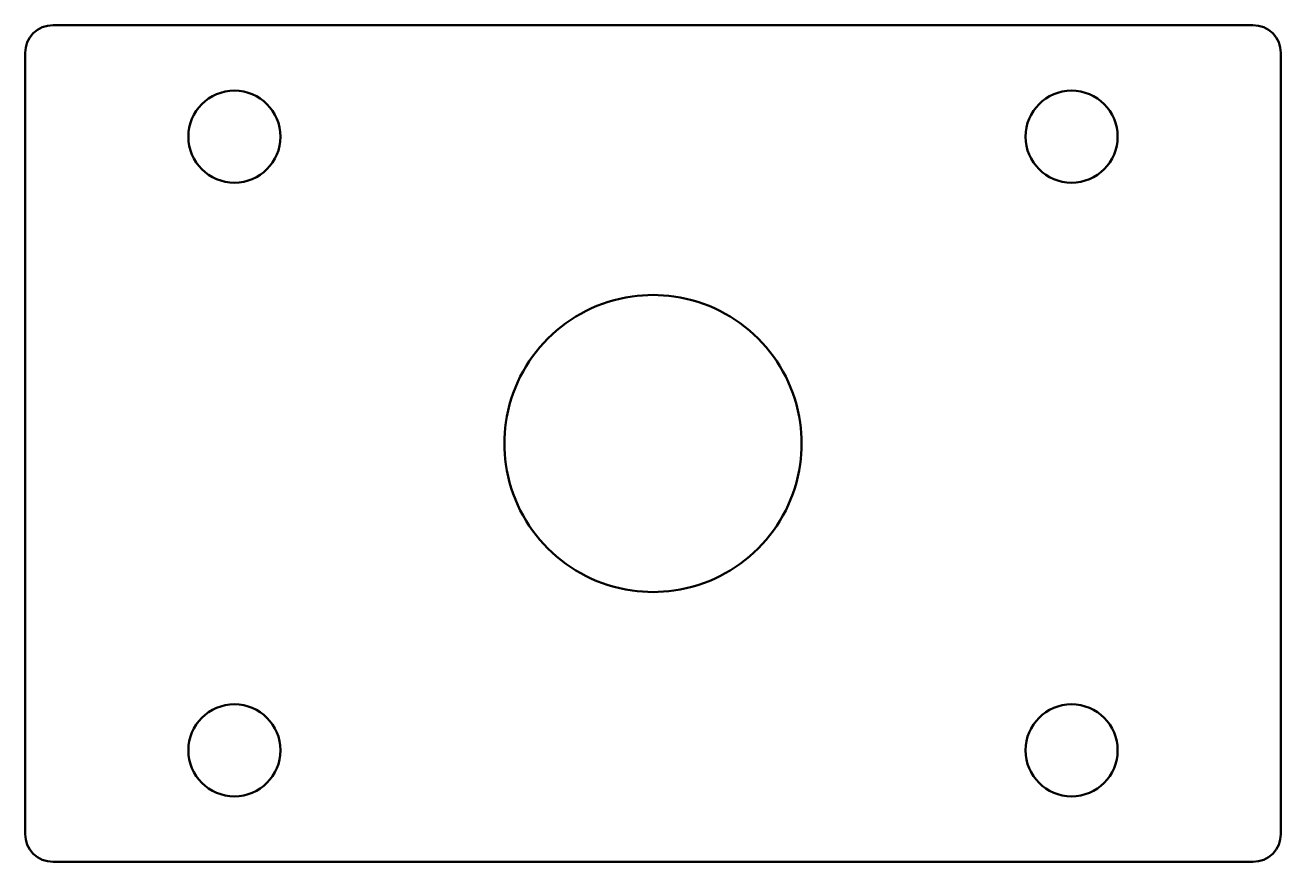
# Model space of a CAD drawing. Header units: inches. Extents: x 0 to 90, y 0 to 60.
import ezdxf

# ---------------------------------------------------------------- set-up
doc = ezdxf.new("R2010")
doc.units = ezdxf.units.IN
doc.header["$MEASUREMENT"] = 0
doc.layers.add('Visible (ISO)', color=7, linetype='Continuous', lineweight=50)

# ---------------------------------------------------------------- blocks, each defined once
blk = doc.blocks.new('2DOF-150-17-PIEB-01_Columna central (Base+tapa)_VIEW53')
at = {"layer": 'Visible (ISO)'}
for p, q in [((43, 30), (-43, 30)), ((-45, 28), (-45, -28)), ((45, -28), (45, 28)), ((-43, -30), (43, -30))]:
    blk.add_line(p, q, dxfattribs=at)
for centre in [(-30, 22), (30, 22), (-30, -22), (30, -22)]:
    blk.add_circle(centre, 3.3, dxfattribs=at)
at = {"layer": 'Visible (ISO)', "extrusion": (0, 0, -1)}
for centre, radius, start, end in [((43, 28), 2, 360, 90), ((-43, 28), 2, 90, 180), ((0, 0), 10.65, 8.09675, 81.90325), ((0, 0), 10.65, 98.09675, 171.90325), ((0, 0), 10.65, 278.09675, 351.90325), ((0, 0), 10.65, 188.09675, 261.90325), ((43, -28), 2, 270, 0), ((-43, -28), 2, 180, 270)]:
    blk.add_arc(centre, radius, start, end, dxfattribs=at)
at = {"layer": 'Visible (ISO)'}
for start, end in [(81.90325, 98.09675), (171.90325, 188.09675), (351.90325, 8.09675), (261.90325, 278.09675)]:
    blk.add_arc((0, 0), 10.65, start, end, dxfattribs=at)

msp = doc.modelspace()

# ---------------------------------------------------------------- block references
msp.add_blockref('2DOF-150-17-PIEB-01_Columna central (Base+tapa)_VIEW53', (45, 30))

doc.saveas('drawing.dxf')
